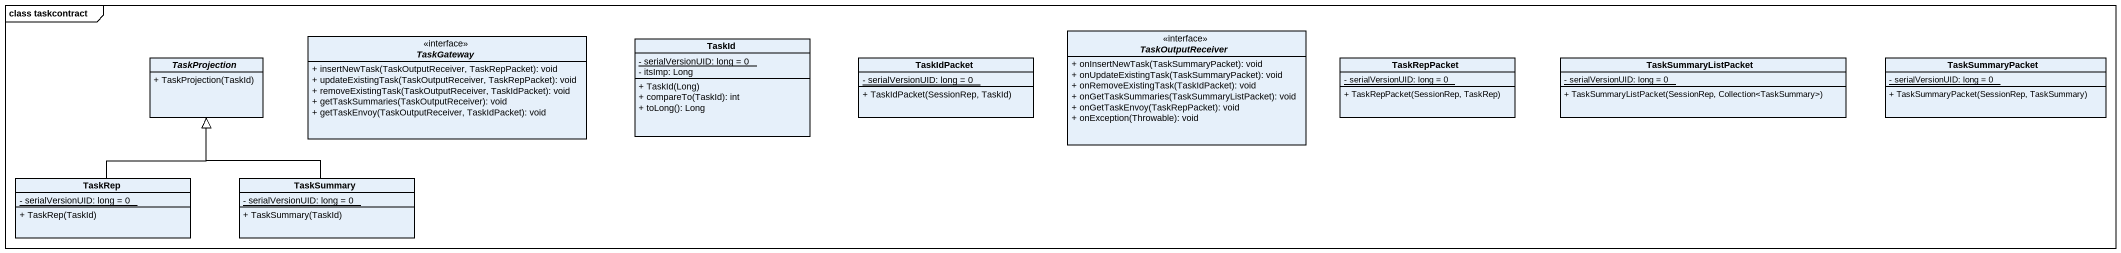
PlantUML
@startuml
mainframe class taskcontract
hide circle
hide empty members
skinparam classAttributeIconSize 0
abstract class TaskProjection {
  + TaskProjection(TaskId)
}
interface TaskGateway <<interface>> {
  + insertNewTask(TaskOutputReceiver, TaskRepPacket): void
  + updateExistingTask(TaskOutputReceiver, TaskRepPacket): void
  + removeExistingTask(TaskOutputReceiver, TaskIdPacket): void
  + getTaskSummaries(TaskOutputReceiver): void
  + getTaskEnvoy(TaskOutputReceiver, TaskIdPacket): void
}
class TaskId {
  {static} - serialVersionUID: long = 0
  - itsImp: Long
  + TaskId(Long)
  + compareTo(TaskId): int
  + toLong(): Long
}
class TaskIdPacket {
  {static} - serialVersionUID: long = 0
  + TaskIdPacket(SessionRep, TaskId)
}
interface TaskOutputReceiver <<interface>> {
  + onInsertNewTask(TaskSummaryPacket): void
  + onUpdateExistingTask(TaskSummaryPacket): void
  + onRemoveExistingTask(TaskIdPacket): void
  + onGetTaskSummaries(TaskSummaryListPacket): void
  + onGetTaskEnvoy(TaskRepPacket): void
  + onException(Throwable): void
}
class TaskRepPacket {
  {static} - serialVersionUID: long = 0
  + TaskRepPacket(SessionRep, TaskRep)
}
class TaskSummaryListPacket {
  {static} - serialVersionUID: long = 0
  + TaskSummaryListPacket(SessionRep, Collection<TaskSummary>)
}
class TaskSummaryPacket {
  {static} - serialVersionUID: long = 0
  + TaskSummaryPacket(SessionRep, TaskSummary)
}
class TaskRep {
  {static} - serialVersionUID: long = 0
  + TaskRep(TaskId)
}
class TaskSummary {
  {static} - serialVersionUID: long = 0
  + TaskSummary(TaskId)
}
TaskRep -up-|> TaskProjection
TaskSummary -up-|> TaskProjection
@enduml
